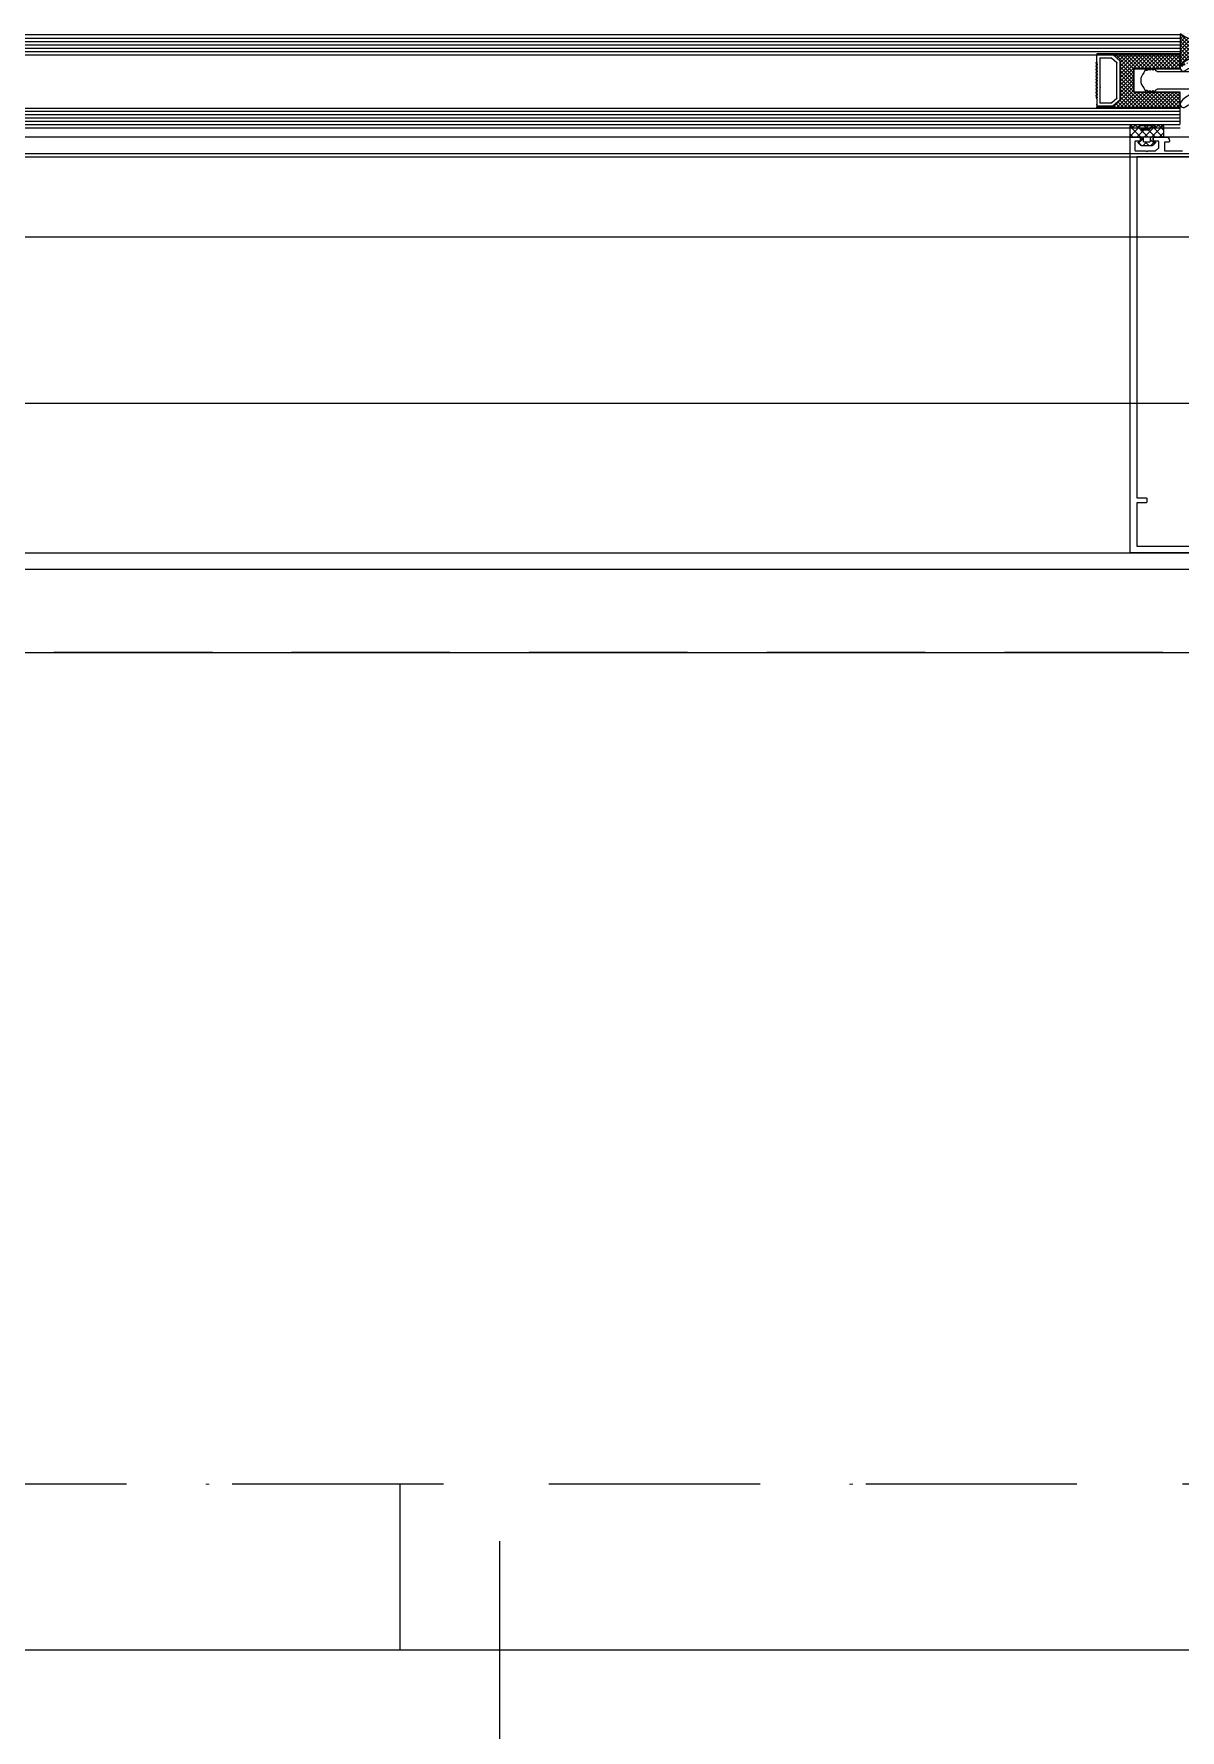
# Model space of a CAD drawing. Header units: inches. Extents: x 21 to 32698, y 13 to 3712.
# Drawn here: x 17052.7 to 17087.2, y 2549.7 to 2600.7 of the extents above; entities that cross this region are included whole.
import ezdxf

# ---------------------------------------------------------------- set-up
doc = ezdxf.new("R2010")
doc.units = ezdxf.units.IN
doc.header["$MEASUREMENT"] = 0
doc.set_wipeout_variables(frame=1)
for name, pattern in [('DOT', [6.35, 0, -6.35]), ('HIDDEN', [9.525, 6.35, -3.175]), ('IMPORT-HIDDEN2', [47.625, 31.75, -15.875])]:
    doc.linetypes.add(name, pattern=pattern)
for name, color, linetype, lineweight in [('Z_MİM_-KM-BEAM-RAY', 8, 'DOT', 25), ('Z_MİM_-KM-FLOR-HRAL', 8, 'Continuous', 25), ('Z_MİM_-KM-GLAZ-1', 8, 'Continuous', 25), ('Z_MİM_-KM-IZO-THERMAL', 8, 'Continuous', 25), ('Z_MİM_-KM-IZO-THERMAL-ROCKWOOL', 8, 'BATTING', 25), ('Z_MİM_-KM-PAINT', 8, 'Continuous', 25), ('Z_MİM_-KM-RAY-1', 8, 'IMPORT-HIDDEN2', 25), ('Z_MİM_-KM-STRS', 8, 'Continuous', 25), ('Z_MİM_-KM-STRS-HID', 8, 'HIDDEN', 25), ('Z_MİM_-KM-WALL', 8, 'Continuous', 25), ('Z_MİM_-KM-WALL-PLASTER', 8, 'Continuous', 25), ('Z_MİM_00', 8, 'Continuous', 25), ('Z_MİM_78-köpük', 8, 'Continuous', 25), ('Z_MİM_Aksesuar', 8, 'Continuous', 25), ('Z_MİM_ALUMINIUM', 8, 'Continuous', 25), ('Z_MİM_fitiller_k', 8, 'Continuous', 25), ('Z_MİM_KOLON-0.KAT', 8, 'Continuous', 25), ('Z_MİM_MYM_CAM', 8, 'Continuous', 25), ('Z_MİM_TR', 8, 'Continuous', 25)]:
    doc.layers.add(name, color=color, linetype=linetype, lineweight=lineweight)
doc.linetypes.add('BATTING', pattern='A,0.00254,-2.54,[134,ltypeshp.shx,S=2.54,R=0,X=-2.54,Y=0],-5.08,[134,ltypeshp.shx,S=2.54,R=180,X=2.54,Y=0],-2.54', length=10.16254)
pattern_1 = [(135, (3508.6011, 2289.73077), (-0.1122532, -0.1122532), []), (225, (3508.6011, 2289.73077), (0.1122532, -0.1122532), [])]

# ---------------------------------------------------------------- blocks, each defined once
blk = doc.blocks.new('-KM_Kiriş İzi-2K')
at = {"layer": 'Z_MİM_-KM-BEAM-RAY'}
for p, q in [((1365.001, 1600.001), (1955, 1600.001)), ((1365.001, 1575.001), (1955, 1575.001))]:
    blk.add_line(p, q, dxfattribs=at)
blk = doc.blocks.new('klips detay')
at = {"layer": 'Z_MİM_Aksesuar'}
h = blk.add_hatch(dxfattribs=at)
h.set_pattern_fill('ANSI37', color=256, scale=0.25, angle=-90, style=0)
h.set_pattern_definition([(315, (-4779.5639, 8940.09785), (0.56126601, 0.56126601), []), (45, (-4779.5639, 8940.09785), (-0.56126601, 0.56126601), [])])
h.paths.add_polyline_path([(0, -4.46), (0, 0), (-20.1, 0), (-20.1, -0.25), (-18, -2.14), (-18, -13.77), (-20.2, -15.75), (-20.2, -16), (0, -16), (0, -11.46), (-13.84, -11.46), (-13.9, -11.46), (-13.9, -4.46)])
blk.add_line((-25, -16), (-20.2, -16))
at = {"linetype": 'Continuous'}
for p in [(-20.59, -1.25), (-19, -2.69), (-25, -15.25), (-25, -15.25), (-19, -13.31), (-19, -13.31), (-18, -13.77), (-18, -13.77), (-25, -16), (-20.2, -16), (-20.2, -16)]:
    blk.add_point(p, dxfattribs=at)
at = {"layer": 'Z_MİM_Aksesuar'}
for p, q in [((-25.02, -3.47), (-25.13, -3.36)), ((-25.02, -4.47), (-25.13, -4.36)), ((-25.12, -2.94), (-25.05, -2.87)), ((-25.12, -3.94), (-25.05, -3.87)), ((-25.12, -4.94), (-25.05, -4.87)), ((-25.02, -2.47), (-25, -0.25)), ((-25, -0.25), (-20.1, -0.25)), ((-20.59, -1.25), (-24.01, -1.25)), ((-24.01, -14.75), (-24.01, -1.25)), ((-19, -2.69), (-20.59, -1.25)), ((-20.1, -0.25), (-18, -2.14)), ((-19, -13.31), (-19, -2.69)), ((-18, -2.14), (-18, -13.77)), ((-18, -13.77), (-18, -2.14)), ((-25.02, -5.47), (-25.13, -5.36)), ((-25.02, -6.47), (-25.13, -6.36)), ((-25.02, -6.47), (-25.13, -6.36)), ((-25.02, -7.47), (-25.13, -7.36)), ((-25.02, -7.47), (-25.13, -7.36)), ((-25.02, -8.47), (-25.13, -8.36)), ((-25.02, -9.47), (-25.13, -9.36)), ((-25.12, -5.94), (-25.05, -5.87)), ((-25.12, -5.94), (-25.05, -5.87)), ((-25.12, -6.94), (-25.05, -6.87)), ((-25.12, -6.94), (-25.05, -6.87)), ((-25.12, -7.94), (-25.05, -7.87)), ((-25.12, -8.94), (-25.05, -8.87)), ((-25.12, -9.94), (-25.05, -9.87)), ((-25.02, -10.47), (-25.13, -10.36)), ((-25.02, -11.47), (-25.13, -11.36)), ((-25.02, -12.47), (-25.13, -12.36)), ((-25.02, -13.47), (-25.13, -13.36)), ((-25.12, -10.94), (-25.05, -10.87)), ((-25.12, -11.94), (-25.05, -11.87)), ((-25.12, -12.94), (-25.05, -12.87)), ((-25.02, -13.47), (-25, -15.75)), ((-24.01, -14.75), (-20.59, -14.75)), ((-20.59, -14.75), (-19, -13.31)), ((-18, -13.77), (-20.2, -15.75)), ((-20.2, -15.75), (-18, -13.77)), ((-25, -15.75), (-20.2, -15.75))]:
    blk.add_line(p, q, dxfattribs=at)
for points in [[(0, -4.46), (0, 0), (-20.1, 0), (-20.1, -0.25), (-18, -2.14), (-18, -13.77), (-20.2, -15.75), (-20.2, -16), (0, -16), (0, -11.46), (-13.84, -11.46), (-13.9, -11.46), (-13.9, -4.46), (0, -4.46)], [(0, -4.46), (-13.9, -4.46), (-13.9, -11.46), (0, -11.46)]]:
    blk.add_lwpolyline(points, dxfattribs=at)
for centre, start, end in [((-24.91, -3.15), 134.9638, 223.5399), ((-24.91, -4.15), 134.9638, 223.5399), ((-24.91, -5.15), 134.9638, 223.5399), ((-25.26, -2.65), 314.9638, 37.8313), ((-25.26, -3.65), 314.9638, 37.8313), ((-25.26, -4.65), 314.9638, 37.8313), ((-24.91, -6.15), 134.9638, 223.5399), ((-24.91, -6.15), 134.9638, 223.5399), ((-24.91, -7.15), 134.9638, 223.5399), ((-24.91, -7.15), 134.9638, 223.5399), ((-24.91, -8.15), 134.9638, 223.5399), ((-24.91, -9.15), 134.9638, 223.5399), ((-24.91, -10.15), 134.9638, 223.5399), ((-25.26, -5.65), 314.9638, 37.8313), ((-25.26, -5.65), 314.9638, 37.8313), ((-25.26, -6.65), 314.9638, 37.8313), ((-25.26, -6.65), 314.9638, 37.8313), ((-25.26, -7.65), 314.9638, 37.8313), ((-25.26, -8.65), 314.9638, 37.8313), ((-25.26, -9.65), 314.9638, 37.8313), ((-24.91, -11.15), 134.9638, 223.5399), ((-24.91, -12.15), 134.9638, 223.5399), ((-24.91, -13.15), 134.9638, 223.5399), ((-25.26, -10.65), 314.9638, 37.8313), ((-25.26, -11.65), 314.9638, 37.8313), ((-25.26, -12.65), 314.9638, 37.8313)]:
    blk.add_arc(centre, 0.3, start, end, dxfattribs=at)
for p in [(-25.26, -2.65), (-25.26, -2.65), (-25.26, -3.65), (-25.26, -3.65), (-25.26, -4.65), (-25.26, -4.65), (-25.13, -3.36), (-25.13, -3.36), (-25.13, -4.36), (-25.13, -4.36), (-25.12, -2.94), (-25.12, -2.94), (-25.12, -3.94), (-25.12, -3.94), (-25.12, -4.94), (-25.12, -4.94), (-25.05, -2.87), (-25.05, -2.87), (-25.05, -3.87), (-25.05, -3.87), (-25.05, -4.87), (-25.05, -4.87), (-25.02, -2.47), (-25.02, -2.47), (-25.02, -3.47), (-25.02, -3.47), (-25.02, -4.47), (-25.02, -4.47), (-24.91, -3.15), (-24.91, -3.15), (-24.91, -4.15), (-24.91, -4.15), (-24.01, -1.25), (-25.26, -5.65), (-25.26, -5.65), (-25.26, -5.65), (-25.26, -5.65), (-25.26, -5.65), (-25.26, -5.65), (-25.26, -5.65), (-25.26, -6.65), (-25.26, -6.65), (-25.26, -6.65), (-25.26, -6.65), (-25.26, -6.65), (-25.26, -6.65), (-25.26, -6.65), (-25.26, -7.65), (-25.26, -7.65), (-25.26, -7.65), (-25.26, -7.65), (-25.26, -8.65), (-25.26, -8.65), (-25.26, -8.65), (-25.26, -8.65), (-25.26, -9.65), (-25.26, -9.65), (-25.13, -5.36), (-25.13, -5.36), (-25.13, -6.36), (-25.13, -6.36), (-25.13, -6.36), (-25.13, -7.36), (-25.13, -7.36), (-25.13, -7.36), (-25.13, -8.36), (-25.13, -8.36), (-25.13, -9.36), (-25.13, -9.36), (-25.12, -5.94), (-25.12, -5.94), (-25.12, -5.94), (-25.12, -6.94), (-25.12, -6.94), (-25.12, -6.94), (-25.12, -7.94), (-25.12, -7.94), (-25.12, -8.94), (-25.12, -8.94), (-25.12, -9.94), (-25.12, -9.94), (-25.05, -5.87), (-25.05, -5.87), (-25.05, -5.87), (-25.05, -6.87), (-25.05, -6.87), (-25.05, -6.87), (-25.05, -7.87), (-25.05, -7.87), (-25.05, -8.87), (-25.05, -8.87), (-25.05, -9.87), (-25.05, -9.87), (-25.02, -5.47), (-25.02, -5.47), (-25.02, -5.47), (-25.02, -6.47), (-25.02, -6.47), (-25.02, -6.47), (-25.02, -7.47), (-25.02, -7.47), (-25.02, -7.47), (-25.02, -8.47), (-25.02, -8.47), (-25.02, -9.47), (-25.02, -9.47), (-24.91, -5.15), (-24.91, -5.15), (-24.91, -5.15), (-24.91, -5.15), (-24.91, -6.15), (-24.91, -6.15), (-24.91, -6.15), (-24.91, -6.15), (-24.91, -6.15), (-24.91, -6.15), (-24.91, -6.15), (-24.91, -7.15), (-24.91, -7.15), (-24.91, -7.15), (-24.91, -7.15), (-24.91, -7.15), (-24.91, -7.15), (-24.91, -7.15), (-24.91, -8.15), (-24.91, -8.15), (-24.91, -8.15), (-24.91, -8.15), (-24.91, -9.15), (-24.91, -9.15), (-24.91, -9.15), (-24.91, -9.15), (-24.91, -10.15), (-24.91, -10.15), (-24.91, -10.15), (-24.91, -10.15), (-24.01, -10), (-25.26, -10.65), (-25.26, -10.65), (-25.26, -10.65), (-25.26, -10.65), (-25.26, -11.65), (-25.26, -11.65), (-25.26, -11.65), (-25.26, -11.65), (-25.26, -12.65), (-25.26, -12.65), (-25.26, -12.65), (-25.26, -12.65), (-25.13, -10.36), (-25.13, -10.36), (-25.13, -11.36), (-25.13, -11.36), (-25.13, -12.36), (-25.13, -12.36), (-25.12, -10.94), (-25.12, -10.94), (-25.12, -11.94), (-25.12, -11.94), (-25.12, -12.94), (-25.12, -12.94), (-25.05, -10.87), (-25.05, -10.87), (-25.05, -11.87), (-25.05, -11.87), (-25.05, -12.87), (-25.05, -12.87), (-25.02, -10.47), (-25.02, -10.47), (-25.02, -11.47), (-25.02, -11.47), (-25.02, -12.47), (-25.02, -12.47), (-24.91, -11.15), (-24.91, -11.15), (-24.91, -11.15), (-24.91, -11.15), (-24.91, -11.15), (-24.91, -11.15), (-24.91, -11.15), (-24.91, -11.15), (-24.91, -12.15), (-24.91, -12.15), (-24.91, -12.15), (-24.91, -12.15), (-24.91, -12.15), (-24.91, -12.15), (-24.91, -12.15), (-24.91, -12.15), (-24.91, -13.15), (-24.91, -13.15), (-24.91, -13.15), (-24.91, -13.15), (-24.01, -14.75), (-20.59, -14.75)]:
    blk.add_point(p, dxfattribs=at)
at = {"layer": 'Z_MİM_ALUMINIUM'}
for p, q in [((-20.1, 0), (-25, 0)), ((-25, 0), (-25, -0.25)), ((-20.1, -0.25), (-20.1, 0)), ((-25, -0.25), (-20.1, -0.25)), ((-20.2, -15.75), (-25, -15.75)), ((-25, -15.75), (-25, -16)), ((-20.2, -16), (-20.2, -15.75))]:
    blk.add_line(p, q, dxfattribs=at)
blk = doc.blocks.new('D09055')
at = {"layer": 'Z_MİM_78-köpük'}
blk.add_lwpolyline([(6, -9.14, -0.314914), (6.66, -8.2, 0.149332), (9.81, -5.82, 0.850698), (8.42, -4.42, -0.156616), (5.06, -5.5), (5.01, -5.5), (5.01, -5.51), (1.81, -5.51), (1.81, -1.17), (0.63, -0.22, 0.351086), (-0.63, -0.22), (-1.79, -1.15), (-1.79, -5.51), (-4.99, -5.51), (-5.06, -5.5, -0.156616), (-8.42, -4.42, 0.850698), (-9.81, -5.82, 0.149332), (-6.66, -8.2, -0.314914), (-6, -9.14), (-6, -15.07, -0.555494), (-7.44, -15.97, -0.047351), (-8.4, -15.38, 0.866334), (-9.8, -16.77, 0.237484), (-4.37, -19.51), (4.37, -19.51, 0.237484), (9.8, -16.77, 0.866334), (8.4, -15.38, -0.047351), (7.44, -15.97, -0.555494), (6, -15.07)], format="xyb", close=True, dxfattribs=at)
blk = doc.blocks.new('*U182')
at = {"layer": 'Z_MİM_MYM_CAM'}
blk.add_line((1803.11, 0), (-105.98, 0), dxfattribs=at)
for points in [[(1803.11, 0), (-105.98, 0)], [(1803.11, 0), (-105.98, 0)], [(-105.98, -1), (1803.11, -1)], [(-105.98, -2), (1803.11, -2)], [(-105.98, -3), (1803.11, -3)], [(-105.98, -4), (1803.11, -4)], [(-105.98, -5), (1803.11, -5)], [(-105.98, -6), (1803.11, -6)], [(-105.98, -22), (1803.11, -22)], [(-105.98, -22), (1803.11, -22)], [(1803.11, -23), (-105.98, -23)], [(1803.11, -24), (-105.98, -24)], [(1803.11, -25), (-105.98, -25)], [(1803.11, -26), (-105.98, -26)], [(1803.11, -27), (-105.98, -27)], [(1803.11, -28), (-105.98, -28)], [(1803.11, -28), (-105.98, -28)]]:
    blk.add_lwpolyline(points, dxfattribs=at)
blk = doc.blocks.new('-KM-AL3 420_900')
at = {"layer": 'Z_MİM_Aksesuar', "linetype": 'ByBlock'}
h = blk.add_hatch(dxfattribs=at)
h.set_pattern_fill('ANSI37', color=256, scale=0.025, angle=90, style=0)
h.set_pattern_definition([(135, (71176.374694, -146623.51579), (-0.056126600757, -0.056126600757), []), (225, (71176.374694, -146623.51579), (0.056126600757, -0.056126600757), [])])
edge = h.paths.add_edge_path()
edge.add_line((3484.88, 2313.331), (3484.88, 2312.731))
edge.add_line((3484.88, 2312.731), (3484.88, 2312.314))
edge.add_arc((3484.98, 2312.314), 0.1, 143.4374, 180.0241, ccw=False)
edge.add_arc((3485.443, 2311.971), 0.676, 90, 143.4374, ccw=False)
edge.add_line((3485.443, 2312.647), (3486.317, 2312.647))
edge.add_arc((3486.317, 2311.971), 0.676, 36.8914, 90, ccw=False)
edge.add_line((3486.858, 2312.377), (3486.858, 2312.731))
edge.add_line((3486.858, 2312.731), (3486.858, 2313.331))
edge.add_arc((3485.869, 2314.912), 1.865, 237.9788, 302.0212, ccw=False)
blk.add_lwpolyline([(3485.85, 2312.196), (3484.203, 2312.196, 0.04303), (3484.156, 2312.224, -0.150328), (3484.147, 2312.232), (3484.134, 2312.255, 0.414214), (3484.106, 2312.262), (3484.08, 2312.247, -0.355756), (3484.055, 2312.251), (3484.038, 2312.27, 0.414214), (3484.01, 2312.271), (3483.987, 2312.251, -0.355756), (3483.962, 2312.25), (3483.942, 2312.265, 0.414214), (3483.914, 2312.261), (3483.896, 2312.236, -0.355756), (3483.871, 2312.23), (3483.848, 2312.241, 0.414214), (3483.822, 2312.231), (3483.789, 2312.161, 0.411835), (3483.789, 2311.71), (3483.822, 2311.64, 0.414214), (3483.848, 2311.63), (3483.871, 2311.641, -0.355756), (3483.896, 2311.635), (3483.914, 2311.61, 0.414214), (3483.942, 2311.606), (3483.962, 2311.621, -0.355756), (3483.987, 2311.62), (3484.01, 2311.6, 0.414214), (3484.038, 2311.601), (3484.055, 2311.62, -0.355756), (3484.08, 2311.624), (3484.106, 2311.609, 0.414214), (3484.134, 2311.616), (3484.147, 2311.639, -0.150328), (3484.156, 2311.647, 0.04303), (3484.203, 2311.676), (3485.273, 2311.676, -0.406931)], format="xyb")
blk.add_lwpolyline([(3484.88, 2313.331), (3484.88, 2312.731), (3484.88, 2312.314, -0.16101), (3484.899, 2312.374, -0.237484), (3485.443, 2312.647), (3486.317, 2312.647, -0.235969), (3486.858, 2312.377), (3486.858, 2312.731), (3486.858, 2313.331, -0.286945)], format="xyb", close=True, dxfattribs=at)
at = {"layer": 'Z_MİM_MYM_CAM', "elevation": 0.003}
blk.add_lwpolyline([(3484.88, 2310.631), (3484.88, 2311.131)], dxfattribs=at)
at = {"xscale": 0.1, "yscale": 0.1, "zscale": 0.1}
blk.add_blockref('klips detay', (3484.88, 2312.731, 0.003), dxfattribs=at)
blk.add_blockref('klips detay', (3484.88, 2312.731, 0.003), dxfattribs=at)
at = {"layer": 'Z_MİM_KOLON-0.KAT', "xscale": 0.1, "yscale": 0.1, "zscale": 0.1}
blk.add_blockref('*U182', (3304.568, 2313.301, 0.003), dxfattribs=at)
at = {"layer": 'Z_MİM_TR', "xscale": 0.1, "yscale": 0.1, "zscale": 0.1, "rotation": 179.9999999999999}
blk.add_blockref('D09055', (3485.88, 2310.696, 0.003), dxfattribs=at)
blk.add_wipeout([(3094.386, 2310.148), (3094.386, 2269.731), (3684.386, 2269.731), (3684.386, 2310.148)]).dxf.layer = 'Z_MİM_-KM-GLAZ-1'
at = {"layer": 'Z_MİM_fitiller_k'}
h = blk.add_hatch(dxfattribs=at)
h.set_pattern_fill('ANSI37', color=256, scale=0.05, angle=90)
h.set_pattern_definition(pattern_1)
edge = h.paths.add_edge_path()
edge.add_line((3484.38, 2310.561), (3484.38, 2310.251))
edge.add_arc((3484.36, 2310.251), 0.02, -90, 0, ccw=False)
edge.add_line((3484.36, 2310.231), (3484.09, 2310.231))
edge.add_arc((3484.09, 2310.211), 0.02, 90, 180)
edge.add_line((3484.07, 2310.211), (3484.07, 2310.111))
edge.add_arc((3484.09, 2310.111), 0.02, 180, 270)
edge.add_line((3484.09, 2310.091), (3484.121, 2310.091))
edge.add_arc((3484.121, 2310.071), 0.02, -45, 90, ccw=False)
edge.add_line((3484.136, 2310.057), (3484.056, 2309.977))
edge.add_arc((3484.041, 2309.991), 0.02, 270, 315, ccw=False)
edge.add_line((3484.041, 2309.971), (3483.718, 2309.971))
edge.add_arc((3483.718, 2309.991), 0.02, 225, 270, ccw=False)
edge.add_line((3483.704, 2309.977), (3483.624, 2310.057))
edge.add_arc((3483.638, 2310.071), 0.02, 90, 225, ccw=False)
edge.add_line((3483.638, 2310.091), (3483.67, 2310.091))
edge.add_arc((3483.67, 2310.111), 0.02, 270, 360)
edge.add_line((3483.69, 2310.111), (3483.69, 2310.211))
edge.add_arc((3483.67, 2310.211), 0.02, 0, 90)
edge.add_line((3483.67, 2310.231), (3483.4, 2310.231))
edge.add_arc((3483.4, 2310.251), 0.02, 180, 270, ccw=False)
edge.add_line((3483.38, 2310.251), (3483.38, 2310.561))
edge.add_arc((3483.4, 2310.561), 0.02, 45, 180, ccw=False)
edge.add_line((3483.414, 2310.575), (3483.452, 2310.537))
edge.add_arc((3483.466, 2310.551), 0.02, 225, 315)
edge.add_line((3483.48, 2310.537), (3483.519, 2310.575))
edge.add_arc((3483.533, 2310.561), 0.02, 45, 135, ccw=False)
edge.add_line((3483.547, 2310.575), (3483.587, 2310.535))
edge.add_arc((3483.602, 2310.549), 0.02, 225, 317.6076)
edge.add_arc((3483.72, 2310.441), 0.14, 90, 137.6076, ccw=False)
edge.add_line((3483.72, 2310.581), (3484.011, 2310.581))
edge.add_arc((3484.011, 2310.561), 0.02, -45, 90, ccw=False)
edge.add_line((3484.026, 2310.547), (3483.954, 2310.475))
edge.add_arc((3483.919, 2310.511), 0.05, 270, 315, ccw=False)
edge.add_line((3483.919, 2310.461), (3483.72, 2310.461))
edge.add_arc((3483.72, 2310.441), 0.02, 90, 325.1501)
edge.add_arc((3483.777, 2310.401), 0.05, 90, 145.1501, ccw=False)
edge.add_line((3483.777, 2310.451), (3483.947, 2310.451))
edge.add_arc((3483.947, 2310.471), 0.02, 270, 315)
edge.add_line((3483.961, 2310.457), (3484.079, 2310.575))
edge.add_arc((3484.093, 2310.561), 0.02, 45, 135, ccw=False)
edge.add_line((3484.108, 2310.575), (3484.146, 2310.537))
edge.add_arc((3484.16, 2310.551), 0.02, 225, 315)
edge.add_line((3484.174, 2310.537), (3484.212, 2310.575))
edge.add_arc((3484.227, 2310.561), 0.02, 45, 135, ccw=False)
edge.add_line((3484.241, 2310.575), (3484.279, 2310.537))
edge.add_arc((3484.293, 2310.551), 0.02, 225, 315)
edge.add_line((3484.307, 2310.537), (3484.346, 2310.575))
edge.add_arc((3484.36, 2310.561), 0.02, 0, 135, ccw=False)
edge = h.paths.add_edge_path(flags=16)
edge.add_line((3483.77, 2310.211), (3483.77, 2310.111))
edge.add_arc((3483.79, 2310.111), 0.02, 180, 270)
edge.add_line((3483.79, 2310.091), (3483.97, 2310.091))
edge.add_arc((3483.97, 2310.111), 0.02, 270, 360)
edge.add_line((3483.99, 2310.111), (3483.99, 2310.211))
edge.add_arc((3483.97, 2310.211), 0.02, 0, 90)
edge.add_line((3483.97, 2310.231), (3483.79, 2310.231))
edge.add_arc((3483.79, 2310.211), 0.02, 90, 180)
h = blk.add_hatch(dxfattribs=at)
h.set_pattern_fill('ANSI37', color=256, scale=0.05, angle=90)
h.set_pattern_definition(pattern_1)
edge = h.paths.add_edge_path()
edge.add_line((3484.38, 2310.561), (3484.38, 2310.251))
edge.add_arc((3484.36, 2310.251), 0.02, -90, 0, ccw=False)
edge.add_line((3484.36, 2310.231), (3484.09, 2310.231))
edge.add_arc((3484.09, 2310.211), 0.02, 90, 180)
edge.add_line((3484.07, 2310.211), (3484.07, 2310.111))
edge.add_arc((3484.09, 2310.111), 0.02, 180, 270)
edge.add_line((3484.09, 2310.091), (3484.121, 2310.091))
edge.add_arc((3484.121, 2310.071), 0.02, -45, 90, ccw=False)
edge.add_line((3484.136, 2310.057), (3484.056, 2309.977))
edge.add_arc((3484.041, 2309.991), 0.02, 270, 315, ccw=False)
edge.add_line((3484.041, 2309.971), (3483.718, 2309.971))
edge.add_arc((3483.718, 2309.991), 0.02, 225, 270, ccw=False)
edge.add_line((3483.704, 2309.977), (3483.624, 2310.057))
edge.add_arc((3483.638, 2310.071), 0.02, 90, 225, ccw=False)
edge.add_line((3483.638, 2310.091), (3483.67, 2310.091))
edge.add_arc((3483.67, 2310.111), 0.02, 270, 360)
edge.add_line((3483.69, 2310.111), (3483.69, 2310.211))
edge.add_arc((3483.67, 2310.211), 0.02, 0, 90)
edge.add_line((3483.67, 2310.231), (3483.4, 2310.231))
edge.add_arc((3483.4, 2310.251), 0.02, 180, 270, ccw=False)
edge.add_line((3483.38, 2310.251), (3483.38, 2310.561))
edge.add_arc((3483.4, 2310.561), 0.02, 45, 180, ccw=False)
edge.add_line((3483.414, 2310.575), (3483.452, 2310.537))
edge.add_arc((3483.466, 2310.551), 0.02, 225, 315)
edge.add_line((3483.48, 2310.537), (3483.519, 2310.575))
edge.add_arc((3483.533, 2310.561), 0.02, 45, 135, ccw=False)
edge.add_line((3483.547, 2310.575), (3483.587, 2310.535))
edge.add_arc((3483.602, 2310.549), 0.02, 225, 317.6076)
edge.add_arc((3483.72, 2310.441), 0.14, 90, 137.6076, ccw=False)
edge.add_line((3483.72, 2310.581), (3484.011, 2310.581))
edge.add_arc((3484.011, 2310.561), 0.02, -45, 90, ccw=False)
edge.add_line((3484.026, 2310.547), (3483.954, 2310.475))
edge.add_arc((3483.919, 2310.511), 0.05, 270, 315, ccw=False)
edge.add_line((3483.919, 2310.461), (3483.72, 2310.461))
edge.add_arc((3483.72, 2310.441), 0.02, 90, 325.1501)
edge.add_arc((3483.777, 2310.401), 0.05, 90, 145.1501, ccw=False)
edge.add_line((3483.777, 2310.451), (3483.947, 2310.451))
edge.add_arc((3483.947, 2310.471), 0.02, 270, 315)
edge.add_line((3483.961, 2310.457), (3484.079, 2310.575))
edge.add_arc((3484.093, 2310.561), 0.02, 45, 135, ccw=False)
edge.add_line((3484.108, 2310.575), (3484.146, 2310.537))
edge.add_arc((3484.16, 2310.551), 0.02, 225, 315)
edge.add_line((3484.174, 2310.537), (3484.212, 2310.575))
edge.add_arc((3484.227, 2310.561), 0.02, 45, 135, ccw=False)
edge.add_line((3484.241, 2310.575), (3484.279, 2310.537))
edge.add_arc((3484.293, 2310.551), 0.02, 225, 315)
edge.add_line((3484.307, 2310.537), (3484.346, 2310.575))
edge.add_arc((3484.36, 2310.561), 0.02, 0, 135, ccw=False)
edge = h.paths.add_edge_path(flags=16)
edge.add_line((3483.77, 2310.211), (3483.77, 2310.111))
edge.add_arc((3483.79, 2310.111), 0.02, 180, 270)
edge.add_line((3483.79, 2310.091), (3483.97, 2310.091))
edge.add_arc((3483.97, 2310.111), 0.02, 270, 360)
edge.add_line((3483.99, 2310.111), (3483.99, 2310.211))
edge.add_arc((3483.97, 2310.211), 0.02, 0, 90)
edge.add_line((3483.97, 2310.231), (3483.79, 2310.231))
edge.add_arc((3483.79, 2310.211), 0.02, 90, 180)
at = {"layer": 'Z_MİM_-KM-RAY-1', "ltscale": 0.15}
blk.add_line((3684.386, 2294.731), (3094.386, 2294.731), dxfattribs=at)
at = {"layer": 'Z_MİM_ALUMINIUM'}
for p, q in [((3100.006, 2309.631), (3678.767, 2309.631)), ((3100.006, 2297.731), (3678.767, 2297.731))]:
    blk.add_line(p, q, dxfattribs=at)
for points in [[(3488.36, 2297.731), (3483.4, 2297.731, -0.41421), (3483.38, 2297.751), (3483.38, 2310.211, -0.414213), (3483.4, 2310.231), (3483.58, 2310.231, -0.021817), (3483.581, 2310.231), (3483.662, 2310.224, -0.388879), (3483.69, 2310.194), (3483.69, 2310.131, -0.414214), (3483.67, 2310.111), (3483.54, 2310.111, 0.414213), (3483.52, 2310.091), (3483.52, 2309.831, 0.414213), (3483.54, 2309.811), (3483.85, 2309.811), (3483.88, 2309.781), (3483.91, 2309.811), (3484.14, 2309.811), (3484.24, 2309.911), (3484.24, 2310.091, 0.414213), (3484.22, 2310.111), (3484.09, 2310.111, -0.414213), (3484.07, 2310.131), (3484.07, 2310.194, -0.388878), (3484.097, 2310.224), (3484.178, 2310.231, -0.021815), (3484.18, 2310.231), (3484.46, 2310.231, -0.414214), (3484.56, 2310.131), (3484.56, 2310.101, -0.414213), (3484.54, 2310.081), (3484.43, 2310.081, 0.414214), (3484.41, 2310.061), (3484.41, 2309.831, 0.414214), (3484.43, 2309.811), (3484.95, 2309.811)], [(3488.18, 2309.631), (3483.58, 2309.631), (3483.58, 2299.381), (3483.86, 2299.381, -0.414214), (3483.88, 2299.361), (3483.88, 2299.251, -0.41421), (3483.86, 2299.231), (3483.58, 2299.231), (3483.58, 2297.931), (3485.791, 2297.931)]]:
    blk.add_lwpolyline(points, format="xyb", dxfattribs=at)
at = {"layer": 'Z_MİM_fitiller_k', "linetype": 'Continuous', "flags": 128}
for points in [[(3484.38, 2310.561), (3484.38, 2310.251, -0.414214), (3484.36, 2310.231), (3484.09, 2310.231, 0.414214), (3484.07, 2310.211), (3484.07, 2310.111, 0.414214), (3484.09, 2310.091), (3484.121, 2310.091, -0.668179), (3484.136, 2310.057), (3484.056, 2309.977, -0.198912), (3484.041, 2309.971), (3483.718, 2309.971, -0.198912), (3483.704, 2309.977), (3483.624, 2310.057, -0.668179), (3483.638, 2310.091), (3483.67, 2310.091, 0.414214), (3483.69, 2310.111), (3483.69, 2310.211, 0.414214), (3483.67, 2310.231), (3483.4, 2310.231, -0.414214), (3483.38, 2310.251), (3483.38, 2310.561, -0.668179), (3483.414, 2310.575), (3483.452, 2310.537, 0.414214), (3483.48, 2310.537), (3483.519, 2310.575, -0.414214), (3483.547, 2310.575), (3483.587, 2310.535, 0.427607), (3483.616, 2310.535, -0.210768), (3483.72, 2310.581), (3484.011, 2310.581, -0.668179), (3484.026, 2310.547), (3483.954, 2310.475, -0.198912), (3483.919, 2310.461), (3483.72, 2310.461, 1.650385), (3483.736, 2310.429, -0.245393), (3483.777, 2310.451), (3483.947, 2310.451, 0.198912), (3483.961, 2310.457), (3484.079, 2310.575, -0.414214), (3484.108, 2310.575), (3484.146, 2310.537, 0.414214), (3484.174, 2310.537), (3484.212, 2310.575, -0.414214), (3484.241, 2310.575), (3484.279, 2310.537, 0.414214), (3484.307, 2310.537), (3484.346, 2310.575, -0.668179)], [(3484.38, 2310.561), (3484.38, 2310.251, -0.414214), (3484.36, 2310.231), (3484.09, 2310.231, 0.414214), (3484.07, 2310.211), (3484.07, 2310.111, 0.414214), (3484.09, 2310.091), (3484.121, 2310.091, -0.668179), (3484.136, 2310.057), (3484.056, 2309.977, -0.198912), (3484.041, 2309.971), (3483.718, 2309.971, -0.198912), (3483.704, 2309.977), (3483.624, 2310.057, -0.668179), (3483.638, 2310.091), (3483.67, 2310.091, 0.414214), (3483.69, 2310.111), (3483.69, 2310.211, 0.414214), (3483.67, 2310.231), (3483.4, 2310.231, -0.414214), (3483.38, 2310.251), (3483.38, 2310.561, -0.668179), (3483.414, 2310.575), (3483.452, 2310.537, 0.414214), (3483.48, 2310.537), (3483.519, 2310.575, -0.414214), (3483.547, 2310.575), (3483.587, 2310.535, 0.427607), (3483.616, 2310.535, -0.210768), (3483.72, 2310.581), (3484.011, 2310.581, -0.668179), (3484.026, 2310.547), (3483.954, 2310.475, -0.198912), (3483.919, 2310.461), (3483.72, 2310.461, 1.650385), (3483.736, 2310.429, -0.245393), (3483.777, 2310.451), (3483.947, 2310.451, 0.198912), (3483.961, 2310.457), (3484.079, 2310.575, -0.414214), (3484.108, 2310.575), (3484.146, 2310.537, 0.414214), (3484.174, 2310.537), (3484.212, 2310.575, -0.414214), (3484.241, 2310.575), (3484.279, 2310.537, 0.414214), (3484.307, 2310.537), (3484.346, 2310.575, -0.668179)], [(3483.77, 2310.211), (3483.77, 2310.111, 0.414214), (3483.79, 2310.091), (3483.97, 2310.091, 0.414214), (3483.99, 2310.111), (3483.99, 2310.211, 0.414214), (3483.97, 2310.231), (3483.79, 2310.231, 0.414214)], [(3483.77, 2310.211), (3483.77, 2310.111, 0.414214), (3483.79, 2310.091), (3483.97, 2310.091, 0.414214), (3483.99, 2310.111), (3483.99, 2310.211, 0.414214), (3483.97, 2310.231), (3483.79, 2310.231, 0.414214)]]:
    blk.add_lwpolyline(points, format="xyb", close=True, dxfattribs=at)

msp = doc.modelspace()

# ---------------------------------------------------------------- linework, layer by layer
at = {"layer": 'Z_MİM_-KM-FLOR-HRAL'}
msp.add_lwpolyline([(16709.266, 2124.082), (16709.256, 2547.083), (17274.259, 2547.083), (17274.259, 2092.082), (17279.266, 2092.082), (17279.256, 2552.084), (16704.26, 2552.084), (16704.26, 2124.082)], dxfattribs=at)

# ---------------------------------------------------------------- block references
at = {"layer": 'Z_MİM_-KM-BEAM-RAY'}
msp.add_blockref('-KM_Kiriş İzi-2K', (15331.714, 982.083), dxfattribs=at)

# ---------------------------------------------------------------- next in the draw order: block references
at = {"layer": 'Z_MİM_00'}
msp.add_blockref('-KM-AL3 420_900', (13602.328, 287.352), dxfattribs=at)

# ---------------------------------------------------------------- next in the draw order: linework, layer by layer
at = {"layer": 'Z_MİM_-KM-IZO-THERMAL'}
msp.add_lwpolyline([(18844.214, 969.583), (17329.214, 969.583), (17329.214, 999.583), (16654.213, 999.583), (16654.213, 969.583), (15319.214, 969.583), (15319.214, 1624.583), (15029.214, 1624.583), (15029.215, 2594.584), (18844.214, 2594.584)], close=True, dxfattribs=at)
at = {"layer": 'Z_MİM_-KM-IZO-THERMAL-ROCKWOOL', "ltscale": 0.45}
msp.add_lwpolyline([(18839.214, 974.583), (17334.214, 974.583), (17334.214, 1004.583), (16649.213, 1004.583), (16649.213, 974.583), (15324.214, 974.583), (15324.214, 1629.583), (15034.214, 1629.583), (15034.215, 2589.584), (18839.214, 2589.584)], close=True, dxfattribs=at)
at = {"layer": 'Z_MİM_-KM-PAINT'}
msp.add_lwpolyline([(18847.214, 966.583), (17326.214, 966.583), (17326.214, 996.583), (16657.213, 996.583), (16657.213, 966.583), (15316.214, 966.583), (15316.214, 1621.583), (15026.214, 1621.583), (15026.215, 2597.584), (18847.214, 2597.584)], close=True, dxfattribs=at)
at = {"layer": 'Z_MİM_-KM-STRS'}
msp.add_line((17063.758, 2552.084), (17063.758, 2557.082), dxfattribs=at)
at = {"layer": 'Z_MİM_-KM-STRS-HID'}
for p, q in [((16696.758, 2557.084), (17286.756, 2557.084)), ((17066.758, 2387.082), (17066.758, 2557.082))]:
    msp.add_line(p, q, dxfattribs=at)
at = {"layer": 'Z_MİM_-KM-WALL'}
msp.add_lwpolyline([(18831.714, 982.083), (17341.714, 982.083), (17341.714, 1012.083), (16641.713, 1012.083), (16641.713, 982.083), (15331.714, 982.083), (15331.714, 1637.083), (15041.714, 1637.083), (15041.715, 2582.084), (18831.714, 2582.084)], close=True, dxfattribs=at)
at = {"layer": 'Z_MİM_-KM-WALL-PLASTER'}
for points in [[(18846.714, 967.083), (17326.714, 967.083), (17326.714, 997.083), (16656.713, 997.083), (16656.713, 967.083), (15316.714, 967.083), (15316.714, 1622.083), (15026.714, 1622.083), (15026.715, 2597.084), (18846.714, 2597.084)], [(18834.214, 979.583), (17339.214, 979.583), (17339.214, 1009.583), (16644.213, 1009.583), (16644.213, 979.583), (15329.214, 979.583), (15329.214, 1634.583), (15039.214, 1634.583), (15039.215, 2584.584), (18834.214, 2584.584)]]:
    msp.add_lwpolyline(points, close=True, dxfattribs=at)

doc.saveas('drawing.dxf')
